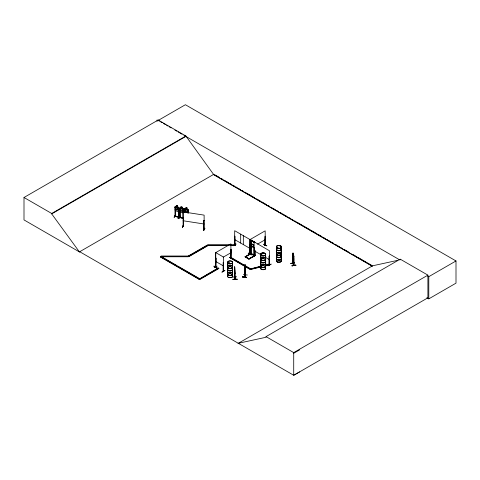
<?xml version="1.0" encoding="UTF-8"?>
<svg xmlns="http://www.w3.org/2000/svg" width="480" height="480" viewBox="0 0 480 480"><rect width="100%" height="100%" fill="white"/><g stroke="black" fill="none" stroke-linecap="round" stroke-linejoin="round"><path stroke-width="0.72" d="M234.876 272.73L234.804 273.588L234.834 272.736M244.542 270.492L244.632 271.32L245.316 268.218M242.568 277.008L246.606 277.326L242.568 277.008L242.61 276.702L246.57 277.446M244.764 276.888L244.572 276.564L244.518 277.086L244.506 267.54L245.004 266.076L244.764 268.824L244.764 266.784M245.436 274.698L244.788 276.546M245.46 274.83L244.68 277.116L244.764 268.008M245.418 274.698L245.496 274.86M234.732 271.962L234.786 271.476M234.852 278.814L234.552 277.038L234.852 279.366L234.78 267.582M293.628 259.722C290.892 251.322 293.67 262.266 293.79 258.852M244.638 269.202L244.764 269.694L245.016 264.558L244.638 267.162L244.788 276.87M214.248 267.702L217.134 266.082M234.54 267.564L234.864 279.348M228.66 263.136L228.384 263.382L229.08 263.286M228.6 263.28L228.846 263.28M228.894 263.058L229.116 263.268L228.726 262.998M231.408 261.72L231.678 261.738M231.6 261.57L231.792 261.624M261.456 255.198L262.092 255.132L261.738 255.03M262.02 255.108L261.708 255.51M264.798 253.53L264.438 253.68L264.81 253.74M264.708 253.704L264.438 253.614M277.29 247.71L277.866 247.74M277.59 247.998L277.92 247.854M277.266 247.668L277.422 248.076L277.89 247.818M280.152 246.246L280.566 246.276M280.152 246.18L280.596 246.216M292.98 254.094L292.71 253.59L292.878 263.238M293.838 264.924L293.652 265.296L293.802 264.894M293.922 256.566L293.682 256.386L293.94 265.47L292.758 263.244L293.67 265.014M216.942 267.75C211.098 263.946 215.466 267.888 216.924 267.906M248.358 253.032L251.268 254.868L248.22 253.278M251.268 254.868L248.322 253.212L251.256 254.688M250.914 240.282L254.784 242.454L250.86 240.246L250.824 253.554L254.088 255.402M250.914 240.468L254.094 242.352M251.124 240.09L254.97 242.322L254.622 242.514L250.776 240.294L251.124 240.09L269.49 250.776L269.52 265.068L269.1 264.942L269.424 265.122L269.226 256.02L269.142 264.984M250.644 253.68L254.49 255.882M254.916 250.446L254.97 255.624L248.958 259.104L245.112 256.884L250.908 253.266L254.97 255.63L254.97 250.452M254.754 255.72L254.7 250.44M244.89 265.788L244.962 264.93M245.322 274.818L245.232 265.14L244.632 266.904M245.052 265.716L245.232 265.14M245.46 265.95L245.436 275.022M242.568 277.014L246.612 277.338M243.396 274.572L247.398 275.028M244.59 271.314L245.238 269.538M244.554 277.08L245.382 274.836M178.248 211.524L178.68 210.546M182.928 212.778L183.378 211.836M183.396 211.812L182.952 212.82L180.066 212.106L179.706 210.9M183.432 217.404L183.078 217.35L183.432 217.404L183.378 226.302C182.994 225.966 183.546 225.54 183.114 226.248L183.072 209.376L183.408 209.46L183.012 209.454L183.036 218.364L179.646 217.512L180.06 217.278M182.508 227.154L183.558 224.862M182.538 227.328L183.57 224.862L182.526 227.142M203.73 220.548L204.12 220.524L203.73 220.548L203.694 229.434L204.126 229.488L204.12 215.13L183.114 211.878M204.126 229.164L203.688 229.194M204.882 228.336L203.628 230.586L204.714 228.294M248.922 259.032L254.766 255.702M255.438 255.3L252.558 256.974M234.09 245.292L233.01 245.742L236.034 243.972L234.546 245.034L234.93 244.782M234.582 245.076L234.684 236.1L234.972 245.148L234.978 244.812M249.996 253.614L249.81 253.368M249.678 253.788L250.08 253.5L250.182 253.914L250.152 245.022L249.798 244.83L249.714 253.794M253.974 256.224L254.112 247.29L254.4 256.338L254.01 256.23M269.094 264.63L269.49 264.726L269.196 264.558M269.094 264.954L269.226 256.02M174.162 217.254L175.8 214.944L174.186 217.104M178.674 218.472L180.474 216.198L178.86 218.358M215.88 266.634L215.586 266.79M230.778 258.036L230.904 257.814M230.76 258.354L230.874 249.276L230.778 258.36L230.874 257.832L230.586 258M234.768 276.954L234.552 276.714L234.576 277.278L234.678 266.808L234.612 277.29M251.13 240.366L251.124 253.692M251.13 253.686L245.334 256.974M261.576 255.258L261.738 255.408M261.948 255.318L262.008 255.144M277.464 247.614L277.356 247.962M178.704 210.582L178.278 211.566L175.392 210.852L175.068 206.742C176.76 206.994 175.602 204.9 177.492 205.842L177.474 206.958L178.722 207.624L178.716 217.176L174.972 216.258L175.014 206.742L175.422 206.424M175.344 207.462L175.008 207.378L175.344 207.462L175.404 216.264M177.492 205.842L177.432 206.988L178.044 207.504L178.044 209.544L177.432 210.264L176.28 209.982L175.668 208.956L175.668 206.916L176.28 206.7L176.298 205.584M175.014 209.67L175.41 210.828M178.266 207.156L175.404 206.448M178.338 208.2L178.734 208.206L178.338 208.2L178.362 217.11L178.398 208.122M179.718 217.092L179.706 217.542L179.706 207.972L180.936 207.888M180.018 208.716L179.682 208.632L180.018 208.716L180.06 217.602M175.608 215.058L174.192 217.104M175.416 215.922L175.038 215.952M182.166 207.096L182.106 208.242L182.718 208.758L182.718 210.798L182.106 211.518L180.96 211.236L180.342 210.21L180.342 208.17L180.96 207.954L180.918 206.814L182.166 207.096L182.166 208.188L183.396 208.878L183.408 212.424M180.078 207.702L182.958 208.386M178.362 216.786L175.386 216.12L178.716 216.852M184.596 212.292L184.566 208.746L184.542 212.364M175.122 215.844C174.654 217.368 179.706 216.552 178.68 217.182M188.196 209.682L184.956 208.452L184.548 208.77M179.55 215.868C179.844 218.01 175.722 219.774 179.598 216.042M177.942 218.22L179.574 216.012M184.938 209.412L184.542 209.406L184.938 209.412L184.878 212.448M178.836 218.508L180.45 216.33M180.018 217.272L179.754 217.104L180.078 217.194M187.008 207.894L185.778 207.594L185.814 208.734L185.202 208.944L185.202 210.984L185.814 212.01L186.966 212.292L187.578 211.572L187.578 209.532L186.966 209.016L187.026 207.87M180.114 217.296L183.048 218.034M180.018 217.596L180.078 208.638M187.026 208.968L188.256 209.658L188.256 212.592M187.932 210.156L188.268 210.24L187.932 210.156L187.872 213.192M292.602 253.782L293.76 255.954L293.802 265.494L292.62 263.268M215.91 266.658L215.466 267.054L215.49 252.756L230.874 243.876L231 258.228M215.85 258.06L215.79 267.042L215.892 258.09L215.49 258.156L215.85 258.06L215.562 267.108L215.85 266.94M223.194 271.014L223.302 271.254M223.206 271.314L223.452 257.058L215.76 252.618L215.76 267.03M215.46 267.03L215.916 266.97M230.586 258.324L230.904 258.138M249.81 253.968L249.792 239.718L265.176 230.838L265.26 245.196L264.888 245.286L265.176 236.232L265.278 245.208L264.888 245.286L265.182 245.094M292.878 263.148L292.698 263.124M277.182 247.74L277.524 247.626M179.73 208.02L180.114 207.72M234.786 245.19L234.942 236.25M233.022 245.724L235.872 244.062M230.736 258.366L230.976 249.33M250.05 244.962L250.152 245.022M265.008 245.346L265.278 236.292M231.936 258.726L229.662 257.244M254.304 256.068L253.974 255.9L254.304 256.392L254.37 247.44M263.802 244.296L266.868 245.862L263.964 244.206M264.918 244.908L265.308 244.83L265.008 245.022M251.064 253.5L248.61 254.748L250.908 253.224M250.926 253.248L248.628 254.574M251.052 253.464L248.652 254.748L251.016 253.338M252.6 257.022L255.462 255.156L252.6 256.836M268.038 265.746C269.796 265.188 274.29 262.224 268.056 265.776M223.218 262.44L223.308 271.404L223.32 262.38M221.994 272.184L224.862 270.498M221.988 272.046L224.856 270.354M79.752 251.742L79.44 251.928L24 219.918L24 197.49L158.184 120.018L185.886 136.008L213.588 174.432L372.192 266.004M158.184 120.018L158.184 120.432L185.394 104.724L456 260.958L456 283.158L428.79 298.866L426.846 297.738M24 197.49L51.702 213.48L185.886 136.008M299.592 371.928L293.718 375.276L79.716 251.724L79.398 251.904L51.702 213.894L185.886 136.422M79.398 251.904L213.9 174.252M161.136 256.482L199.59 278.682L199.032 279.282L218.256 267.906L218.814 268.506L199.59 279.606L160.578 257.082L161.136 256.482L188.328 256.482M160.578 257.082L161.136 256.758L188.328 256.758L188.328 256.026L207.552 244.926L208.116 245.25L229.428 245.25M196.662 251.49L188.328 256.302L188.886 256.626L208.116 245.526L227.958 245.526M197.94 250.752L207.552 245.202L208.116 245.526L208.116 244.788L235.302 244.788L235.302 245.526L230.898 245.526M176.52 265.638L161.136 256.758L161.136 256.026L188.328 256.026L188.886 256.35L208.116 245.25M223.182 257.196L230.874 252.756M251.724 243.966L253.728 245.028L253.644 247.296L251.724 246.186L251.724 243.966L253.728 245.028M260.682 267.018L250.812 269.424L250.506 268.722L231.276 257.622L230.718 257.946L249.942 269.046L261.078 266.142M250.812 269.424L231.276 257.898L230.718 258.222L249.942 269.322L261.078 266.424M251.724 246.186L253.728 247.248M249.792 248.598L251.076 247.86M252.36 247.116L253.638 246.378M257.484 244.158L265.176 239.718M200.31 278.544L204.798 275.952M206.082 275.214L210.564 272.622M211.848 271.884L218.256 268.182L218.814 268.506M160.578 256.806L199.59 279.33L218.814 268.23M245.112 256.884L251.13 253.41M238.008 343.476L372.51 265.818L397.29 260.43M238.32 343.29L266.022 337.266L266.022 336.624L400.206 259.152L427.908 275.142L427.908 297.804L293.718 375.276L293.718 352.614L427.908 275.142M400.206 259.794L399.894 259.98L183.954 135.306M427.506 275.922L428.79 276.666L456 260.958M293.718 353.262L299.592 349.914M178.356 216.672L178.77 216.762M179.7 217.422L183.048 218.358M265.062 245.316L265.176 244.788M204.036 229.176L203.724 229.344M204.072 229.488L204.072 229.164M249.912 254.052L249.702 244.89M266.016 264.942L269.538 264.078L269.85 264.504L265.62 265.812M266.016 265.218L268.836 264.528M250.812 269.148L260.682 266.736M265.62 265.536L269.85 264.504M280.482 246.324L280.314 246.27M293.412 253.728L292.98 253.002L293.802 255.948L293.754 265.452M292.866 254.568L292.62 254.388L292.674 263.454M290.658 263.448L294.618 262.704M290.664 263.436L294.618 262.824M295.884 265.254L291.918 265.83L295.878 265.23M249.936 253.938L250.062 239.586L234.684 230.706L234.726 244.992M263.832 244.254L266.706 245.766M231.864 258.618L229.542 257.292M245.19 256.836L248.988 258.828M249.18 258.942L245.142 256.608M234.654 244.962L234.978 245.136M249.768 253.374L250.182 253.65M234.582 267.522L234.564 271.782L234.534 270.456M234.72 268.164L234.732 269.052M234.804 269.172L234.882 269.832M234.99 270.252L235.02 279.372L234.738 277.056M232.608 277.056L236.664 276.792M232.92 279.294C240.006 279.402 237.21 278.892 232.932 279.558M237 279.396L232.938 279.582M230.898 245.25L235.302 245.25M203.76 229.008L204.132 229.062L203.814 229.02M203.82 229.332L203.766 220.47M248.736 258.942L254.754 255.498M244.8 265.32L244.8 266.412M204.882 228.342L204.66 228.126L203.628 230.586M183.078 226.23L183.432 226.284L183.468 217.326M183.114 220.758L204.12 224.01M228.66 263.412L228.354 263.232M292.758 263.244L292.614 262.968M292.71 263.466L292.758 254.364M184.938 208.476L185.832 208.71M178.734 216.768L178.344 216.768M254.172 256.17L254.112 241.896M269.238 264.558L269.346 265.098M261.69 255.306L261.636 255.396M249.792 253.668L250.188 253.896M249.762 253.686L250.098 253.866M232.428 258.81L229.506 257.34M158.184 120.432L159.474 121.176M160.764 121.92L162.054 122.664M163.338 123.408L165.27 124.524M166.56 125.268L167.85 126.012M169.14 126.756L171.072 127.872M174.936 130.104L176.868 131.22M178.158 131.964L182.022 134.19M215.196 174.996L219.726 177.612M221.022 178.362L222.966 179.484M224.256 180.228L225.552 180.978M226.848 181.722L228.792 182.844M230.088 183.594L231.378 184.344M232.674 185.088L234.618 186.21M235.914 186.96L237.204 187.704M239.148 188.826L240.444 189.576M241.74 190.32L243.03 191.07M244.974 192.192L246.27 192.936M247.566 193.686L254.688 197.796M256.626 198.918L260.514 201.162M261.804 201.906L266.34 204.522M267.63 205.272L269.574 206.394M270.87 207.138L272.166 207.888M273.462 208.638L275.4 209.754M276.696 210.504L277.992 211.254M279.93 212.37L281.226 213.12M282.522 213.87L284.466 214.992M285.762 215.736L287.052 216.486M288.348 217.23L290.292 218.352M291.588 219.102L292.878 219.846M294.822 220.968L296.118 221.718M297.414 222.462L301.944 225.078M303.24 225.828L310.362 229.938M311.652 230.688L316.188 233.304M317.478 234.048L322.014 236.67M323.304 237.414L325.248 238.536M326.544 239.286L327.84 240.03M329.136 240.78L331.074 241.902M332.37 242.646L333.666 243.396M335.604 244.518L336.9 245.262M338.196 246.012L339.492 246.756M341.436 247.878L342.726 248.628M344.022 249.372L348.552 251.994M353.088 254.61L356.97 256.848M358.266 257.598L366.036 262.08M367.326 262.83L371.862 265.446M213.162 174.372L372.288 266.244M234.684 239.586L250.062 248.466M254.112 250.776L261.162 254.844M265.644 257.436L269.49 259.656M250.776 253.344L254.148 255.33M245.232 256.8L248.958 258.954M215.76 261.498L223.452 265.938M177.798 266.382L182.286 268.968M183.57 269.712L198.948 278.592M266.022 336.624L293.718 352.614M182.94 208.41L183.378 208.902L183.354 212.496M178.248 207.186L178.662 207.654L178.662 210.57M269.538 264.36L269.85 264.78M293.058 253.368L293.292 253.812M293.058 253.728L293.292 254.172M236.988 279.102L237 279.414M234.636 266.814L234.714 267.648M234.642 270.372L234.732 271.092M234.57 271.764L234.846 273.588M244.554 270.462L244.632 271.32M234.684 271.974L234.588 269.988M428.79 276.666L428.79 298.866M293.358 253.752L293.358 258.12L292.794 256.188L293.022 252.99M254.622 250.488L254.622 255.564M253.644 245.076L253.644 247.296M251.802 243.918L251.802 246.138M250.884 240.234L250.884 253.584M245.262 265.32L245.244 275.052M243.33 235.698L243.33 244.578M240.684 234.174L240.684 243.054M188.268 210.24L188.268 213.198M180.978 206.838L180.978 207.93M175.404 207.384L175.386 216.348M157.098 119.934L157.098 121.404M51.702 213.48L51.702 213.894M265.65 258.69A2.58 1.488 0 0 1 262.824 260.556A2.58 1.488 0 0 1 260.922 258.33M265.608 258.84A2.538 1.464 0 0 1 262.83 260.67A2.538 1.464 0 0 1 260.958 258.486M265.608 260.748A2.532 1.464 0 0 1 262.83 262.578A2.532 1.464 0 0 1 260.964 260.394M265.62 260.808A2.55 1.47 0 0 1 262.824 262.644A2.55 1.47 0 0 1 260.952 260.448M265.65 256.242A2.58 1.488 0 0 1 262.824 258.102A2.58 1.488 0 0 1 260.922 255.882M265.614 258.426A2.544 1.47 0 0 1 262.824 260.262A2.544 1.47 0 0 1 260.958 258.072M265.614 256.386A2.544 1.47 0 0 1 262.824 258.228A2.544 1.47 0 0 1 260.958 256.032M265.65 258.564A2.58 1.488 0 0 1 262.824 260.43A2.58 1.488 0 0 1 260.922 258.204M265.65 256.116A2.58 1.488 0 0 1 262.824 257.976A2.58 1.488 0 0 1 260.922 255.756M265.614 255.978A2.544 1.47 0 0 1 262.824 257.814A2.544 1.47 0 0 1 260.958 255.624M265.65 265.674A2.58 1.488 0 0 1 262.824 267.54A2.58 1.488 0 0 1 260.922 265.314M265.608 265.824A2.538 1.464 0 0 1 262.83 267.654A2.538 1.464 0 0 1 260.958 265.47M265.686 268.116A2.526 1.458 0 0 1 262.506 269.526A2.526 1.458 0 0 1 260.97 267.384M265.692 261.498A2.532 1.464 0 0 1 262.5 262.914A2.532 1.464 0 0 1 260.964 260.772M265.62 267.792A2.55 1.47 0 0 1 262.824 269.628A2.55 1.47 0 0 1 260.952 267.432M265.614 267.882A2.544 1.47 0 0 1 262.824 269.718A2.544 1.47 0 0 1 260.958 267.528M265.62 260.988A2.55 1.47 0 0 1 262.824 262.83A2.55 1.47 0 0 1 260.952 260.634M265.65 263.226A2.58 1.488 0 0 1 262.824 265.086A2.58 1.488 0 0 1 260.922 262.866M265.614 265.41A2.544 1.47 0 0 1 262.824 267.246A2.544 1.47 0 0 1 260.958 265.056M265.614 263.37A2.544 1.47 0 0 1 262.824 265.212A2.544 1.47 0 0 1 260.958 263.016M265.65 265.548A2.58 1.488 0 0 1 262.824 267.408A2.58 1.488 0 0 1 260.922 265.188M265.65 263.1A2.58 1.488 0 0 1 262.824 264.96A2.58 1.488 0 0 1 260.922 262.74M265.614 262.962A2.544 1.47 0 0 1 262.824 264.798A2.544 1.47 0 0 1 260.958 262.608M281.106 250.896A2.58 1.488 0 0 1 278.874 253.134A2.58 1.488 0 0 1 276.642 250.896M281.07 251.052A2.538 1.464 0 0 1 278.874 253.248A2.538 1.464 0 0 1 276.672 251.052M281.07 252.966A2.538 1.464 0 0 1 278.874 255.162A2.538 1.464 0 0 1 276.672 252.966M281.07 253.104A2.532 1.464 0 0 1 278.874 255.3A2.532 1.464 0 0 1 276.678 253.104M281.106 248.448A2.58 1.488 0 0 1 278.874 250.68A2.58 1.488 0 0 1 276.642 248.448M281.076 250.638A2.544 1.47 0 0 1 278.874 252.84A2.544 1.47 0 0 1 276.672 250.638M281.07 248.604A2.538 1.464 0 0 1 278.874 250.8A2.538 1.464 0 0 1 276.672 248.604M281.106 250.77A2.58 1.488 0 0 1 278.874 253.008A2.58 1.488 0 0 1 276.642 250.77M281.106 248.322A2.58 1.488 0 0 1 278.874 250.554A2.58 1.488 0 0 1 276.642 248.322M281.07 248.19A2.538 1.464 0 0 1 278.874 250.392A2.538 1.464 0 0 1 276.672 248.19M281.106 257.88A2.58 1.488 0 0 1 278.874 260.118A2.58 1.488 0 0 1 276.642 257.88M281.07 258.036A2.538 1.464 0 0 1 278.874 260.232A2.538 1.464 0 0 1 276.672 258.036M281.07 259.95A2.538 1.464 0 0 1 278.874 262.146A2.538 1.464 0 0 1 276.672 259.95M281.07 253.338A2.532 1.464 0 0 1 278.874 255.528A2.532 1.464 0 0 1 276.678 253.338M281.082 260.004A2.55 1.47 0 0 1 278.874 262.212A2.55 1.47 0 0 1 276.666 260.004M281.07 260.088A2.532 1.464 0 0 1 278.874 262.284A2.532 1.464 0 0 1 276.678 260.088M281.082 253.2A2.55 1.47 0 0 1 278.874 255.408A2.55 1.47 0 0 1 276.666 253.2M281.106 255.432A2.58 1.488 0 0 1 278.874 257.664A2.58 1.488 0 0 1 276.642 255.432M281.076 257.622A2.544 1.47 0 0 1 278.874 259.824A2.544 1.47 0 0 1 276.672 257.622M281.07 255.588A2.538 1.464 0 0 1 278.874 257.784A2.538 1.464 0 0 1 276.672 255.588M281.106 257.754A2.58 1.488 0 0 1 278.874 259.992A2.58 1.488 0 0 1 276.642 257.754M281.106 255.306A2.58 1.488 0 0 1 278.874 257.538A2.58 1.488 0 0 1 276.642 255.306M281.07 255.174A2.538 1.464 0 0 1 278.874 257.376A2.538 1.464 0 0 1 276.672 255.174M232.566 266.67A2.58 1.488 0 0 1 229.734 268.53A2.58 1.488 0 0 1 227.838 266.31M232.53 266.82A2.544 1.47 0 0 1 229.74 268.656A2.544 1.47 0 0 1 227.868 266.466M232.536 268.788A2.55 1.47 0 0 1 229.74 270.63A2.55 1.47 0 0 1 227.862 268.434M232.536 268.872A2.55 1.47 0 0 1 229.74 270.708A2.55 1.47 0 0 1 227.862 268.512M232.566 264.222A2.58 1.488 0 0 1 229.734 266.082A2.58 1.488 0 0 1 227.838 263.862M228.246 263.55A2.58 1.488 0 0 1 229.404 263.166M232.53 266.406A2.544 1.47 0 0 1 229.74 268.242A2.544 1.47 0 0 1 227.868 266.052M232.53 264.366A2.544 1.47 0 0 1 229.74 266.202A2.544 1.47 0 0 1 227.868 264.012M228.27 263.706A2.544 1.47 0 0 1 229.416 263.328M232.566 266.544A2.58 1.488 0 0 1 229.734 268.404A2.58 1.488 0 0 1 227.838 266.184M232.566 264.096A2.58 1.488 0 0 1 229.734 265.956A2.58 1.488 0 0 1 227.838 263.736M228.246 263.424A2.58 1.488 0 0 1 229.404 263.04M232.53 263.958A2.544 1.47 0 0 1 229.74 265.794A2.544 1.47 0 0 1 227.868 263.604M228.27 263.298A2.544 1.47 0 0 1 229.416 262.92M232.566 273.654A2.58 1.488 0 0 1 229.734 275.514A2.58 1.488 0 0 1 227.838 273.294M232.53 273.804A2.544 1.47 0 0 1 229.74 275.64A2.544 1.47 0 0 1 227.868 273.45M232.536 275.772A2.55 1.47 0 0 1 229.74 277.614A2.55 1.47 0 0 1 227.862 275.418M232.512 269.1A2.526 1.458 0 0 1 229.74 270.924A2.526 1.458 0 0 1 227.88 268.746M232.536 275.856A2.55 1.47 0 0 1 229.74 277.692A2.55 1.47 0 0 1 227.862 275.496M232.536 268.962A2.55 1.47 0 0 1 229.74 270.804A2.55 1.47 0 0 1 227.862 268.608M232.566 271.206A2.58 1.488 0 0 1 229.734 273.066A2.58 1.488 0 0 1 227.838 270.846M232.53 273.39A2.544 1.47 0 0 1 229.74 275.226A2.544 1.47 0 0 1 227.868 273.036M232.53 271.35A2.544 1.47 0 0 1 229.74 273.186A2.544 1.47 0 0 1 227.868 270.996M232.566 273.528A2.58 1.488 0 0 1 229.734 275.388A2.58 1.488 0 0 1 227.838 273.168M232.566 271.08A2.58 1.488 0 0 1 229.734 272.94A2.58 1.488 0 0 1 227.838 270.72M232.53 270.942A2.544 1.47 0 0 1 229.74 272.778A2.544 1.47 0 0 1 227.868 270.588M214.044 266.22L216.966 267.906L214.038 266.238M295.83 265.11L291.93 265.818L295.83 265.128M186.762 208.056L186.024 207.87L186.762 208.416L186.762 208.056M177.228 206.022L176.49 205.842L177.228 206.388L177.228 206.022M181.902 207.276L181.164 207.096L181.902 207.642L181.902 207.276M186.966 209.382L185.814 209.094L185.814 211.134L186.966 211.422L186.966 209.382M177.432 207.348L176.28 207.066L176.28 209.106L177.432 209.388L177.432 207.348M182.106 208.602L180.96 208.32L180.96 210.36L182.106 210.642L182.106 208.602M293.358 255.21L292.992 254.52L293.358 257.244L293.358 255.21M261.894 255.57A2.532 1.464 0 0 0 265.692 254.304A2.532 1.464 0 0 0 261.894 253.038A2.532 1.464 0 0 0 261.894 255.57M261.894 255.786A2.532 1.464 0 0 0 265.692 254.514A2.532 1.464 0 0 0 261.894 253.248A2.532 1.464 0 0 0 261.894 255.786M261.354 255.432A2.55 1.47 0 0 0 265.62 254.772A2.55 1.47 0 0 0 262.5 252.972A2.55 1.47 0 0 0 261.354 255.432M277.602 248.148A2.55 1.47 0 0 0 281.424 246.876A2.55 1.47 0 0 0 277.602 245.604A2.55 1.47 0 0 0 277.602 248.148M277.608 248.34A2.526 1.458 0 0 0 281.4 247.08A2.526 1.458 0 0 0 277.608 245.814A2.526 1.458 0 0 0 277.608 248.34M277.602 248.226A2.55 1.47 0 0 0 281.424 246.954A2.55 1.47 0 0 0 277.602 245.676A2.55 1.47 0 0 0 277.602 248.226M228.798 263.562A2.55 1.47 0 0 0 232.62 262.29A2.55 1.47 0 0 0 228.798 261.012A2.55 1.47 0 0 0 228.798 263.562M228.81 263.754A2.526 1.458 0 0 0 232.602 262.494A2.526 1.458 0 0 0 228.81 261.228A2.526 1.458 0 0 0 228.81 263.754"/></g></svg>
